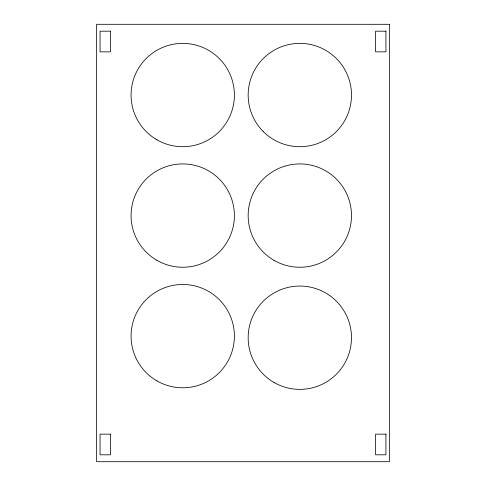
<?xml version="1.0" encoding="UTF-8"?>
<svg xmlns="http://www.w3.org/2000/svg" width="486" height="486" viewBox="0 0 486 486"><rect width="100%" height="100%" fill="white"/><g stroke="black" fill="none" stroke-linecap="round" stroke-linejoin="round"><path stroke-width="0.73" d="M389.371 24.3L96.629 24.3L96.629 461.7L389.371 461.7L389.371 24.3M110.401 31.189L100.067 31.189L100.067 51.85L110.401 51.85L110.401 31.189M385.933 31.189L375.599 31.189L375.599 51.85L385.933 51.85L385.933 31.189M110.401 434.15L100.067 434.15L100.067 454.811L110.401 454.811L110.401 434.15M385.933 434.15L375.599 434.15L375.599 454.811L385.933 454.811L385.933 434.15M273.995 260.326A51.662 51.662 0 0 0 351.487 215.584A51.662 51.662 0 0 0 273.995 170.841A51.662 51.662 0 0 0 273.995 260.326M156.899 260.326A51.662 51.662 0 0 0 234.392 215.584A51.662 51.662 0 0 0 156.899 170.841A51.662 51.662 0 0 0 156.899 260.326M263.297 131.572A51.662 51.662 0 0 0 349.732 108.408A51.662 51.662 0 0 0 286.454 45.137A51.662 51.662 0 0 0 263.297 131.572M156.899 139.78A51.662 51.662 0 0 0 234.392 95.037A51.662 51.662 0 0 0 156.899 50.301A51.662 51.662 0 0 0 156.899 139.78M156.899 380.866A51.662 51.662 0 0 0 234.392 336.124A51.662 51.662 0 0 0 156.899 291.387A51.662 51.662 0 0 0 156.899 380.866M273.995 382.452A51.662 51.662 0 0 0 351.487 337.715A51.662 51.662 0 0 0 273.995 292.973A51.662 51.662 0 0 0 273.995 382.452"/></g></svg>
